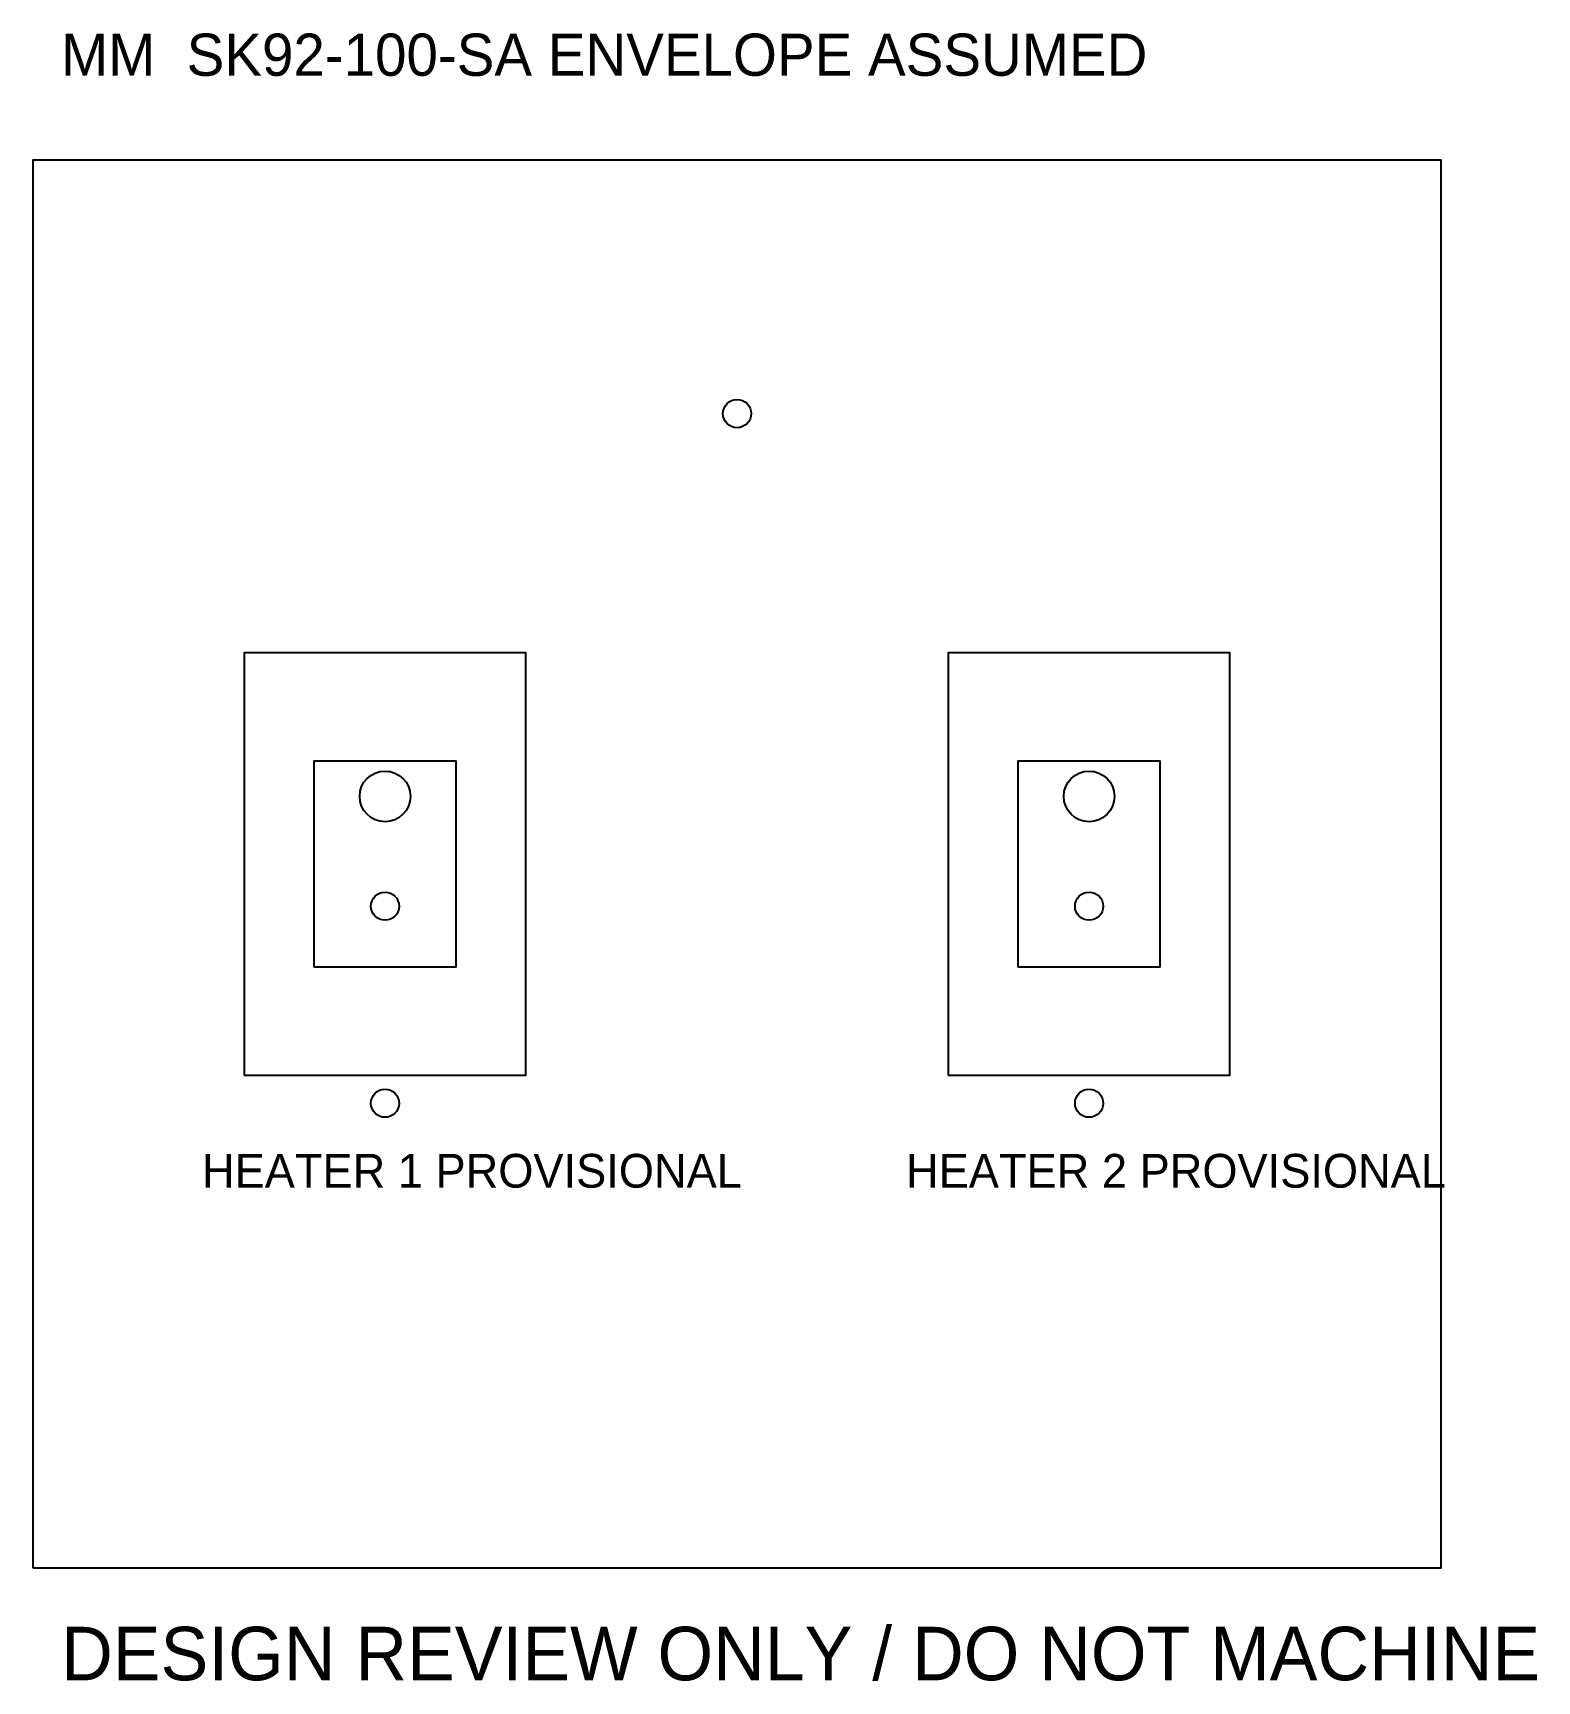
# Model space of a CAD drawing. Header units: millimetres. Extents: x -50 to 57, y -58 to 59.
import ezdxf

# ---------------------------------------------------------------- set-up
doc = ezdxf.new("R2010")
doc.units = ezdxf.units.MM
for name, color, linetype in [('DEVICE_ASSUMED', 2, 'Continuous'), ('KEEP_OUT', 1, 'Continuous'), ('PLATE_ASSUMED', 8, 'Continuous'), ('SENSOR_TARGET', 3, 'Continuous'), ('TEXT', 7, 'Continuous')]:
    doc.layers.add(name, color=color, linetype=linetype)

msp = doc.modelspace()

# ---------------------------------------------------------------- linework, layer by layer
at = {"layer": 'DEVICE_ASSUMED'}
for points in [[(-30.05, -7.3), (-19.95, -7.3), (-19.95, 7.3), (-30.05, 7.3)], [(19.95, -7.3), (30.05, -7.3), (30.05, 7.3), (19.95, 7.3)]]:
    msp.add_lwpolyline(points, close=True, dxfattribs=at)
for centre in [(-25, 4.8), (25, 4.8)]:
    msp.add_circle(centre, 1.8, dxfattribs=at)
at = {"layer": 'KEEP_OUT'}
for points in [[(-35, -15), (-15, -15), (-15, 15), (-35, 15)], [(15, -15), (35, -15), (35, 15), (15, 15)]]:
    msp.add_lwpolyline(points, close=True, dxfattribs=at)
at = {"layer": 'PLATE_ASSUMED'}
msp.add_lwpolyline([(-50, -50), (50, -50), (50, 50), (-50, 50)], close=True, dxfattribs=at)
at = {"layer": 'SENSOR_TARGET'}
for centre in [(0, 32), (-25, -3), (25, -3), (-25, -17), (25, -17)]:
    msp.add_circle(centre, 1, dxfattribs=at)

# ---------------------------------------------------------------- texts
at = {"layer": 'TEXT'}
for s, height, p in [('MM  SK92-100-SA ENVELOPE ASSUMED', 3, (-48, 56)), ('HEATER 1 PROVISIONAL', 2.4, (-38, -23)), ('HEATER 2 PROVISIONAL', 2.4, (12, -23)), ('DESIGN REVIEW ONLY / DO NOT MACHINE', 3.8, (-48, -58))]:
    msp.add_text(s, height=height, dxfattribs=at).set_placement(p)

doc.saveas('drawing.dxf')
